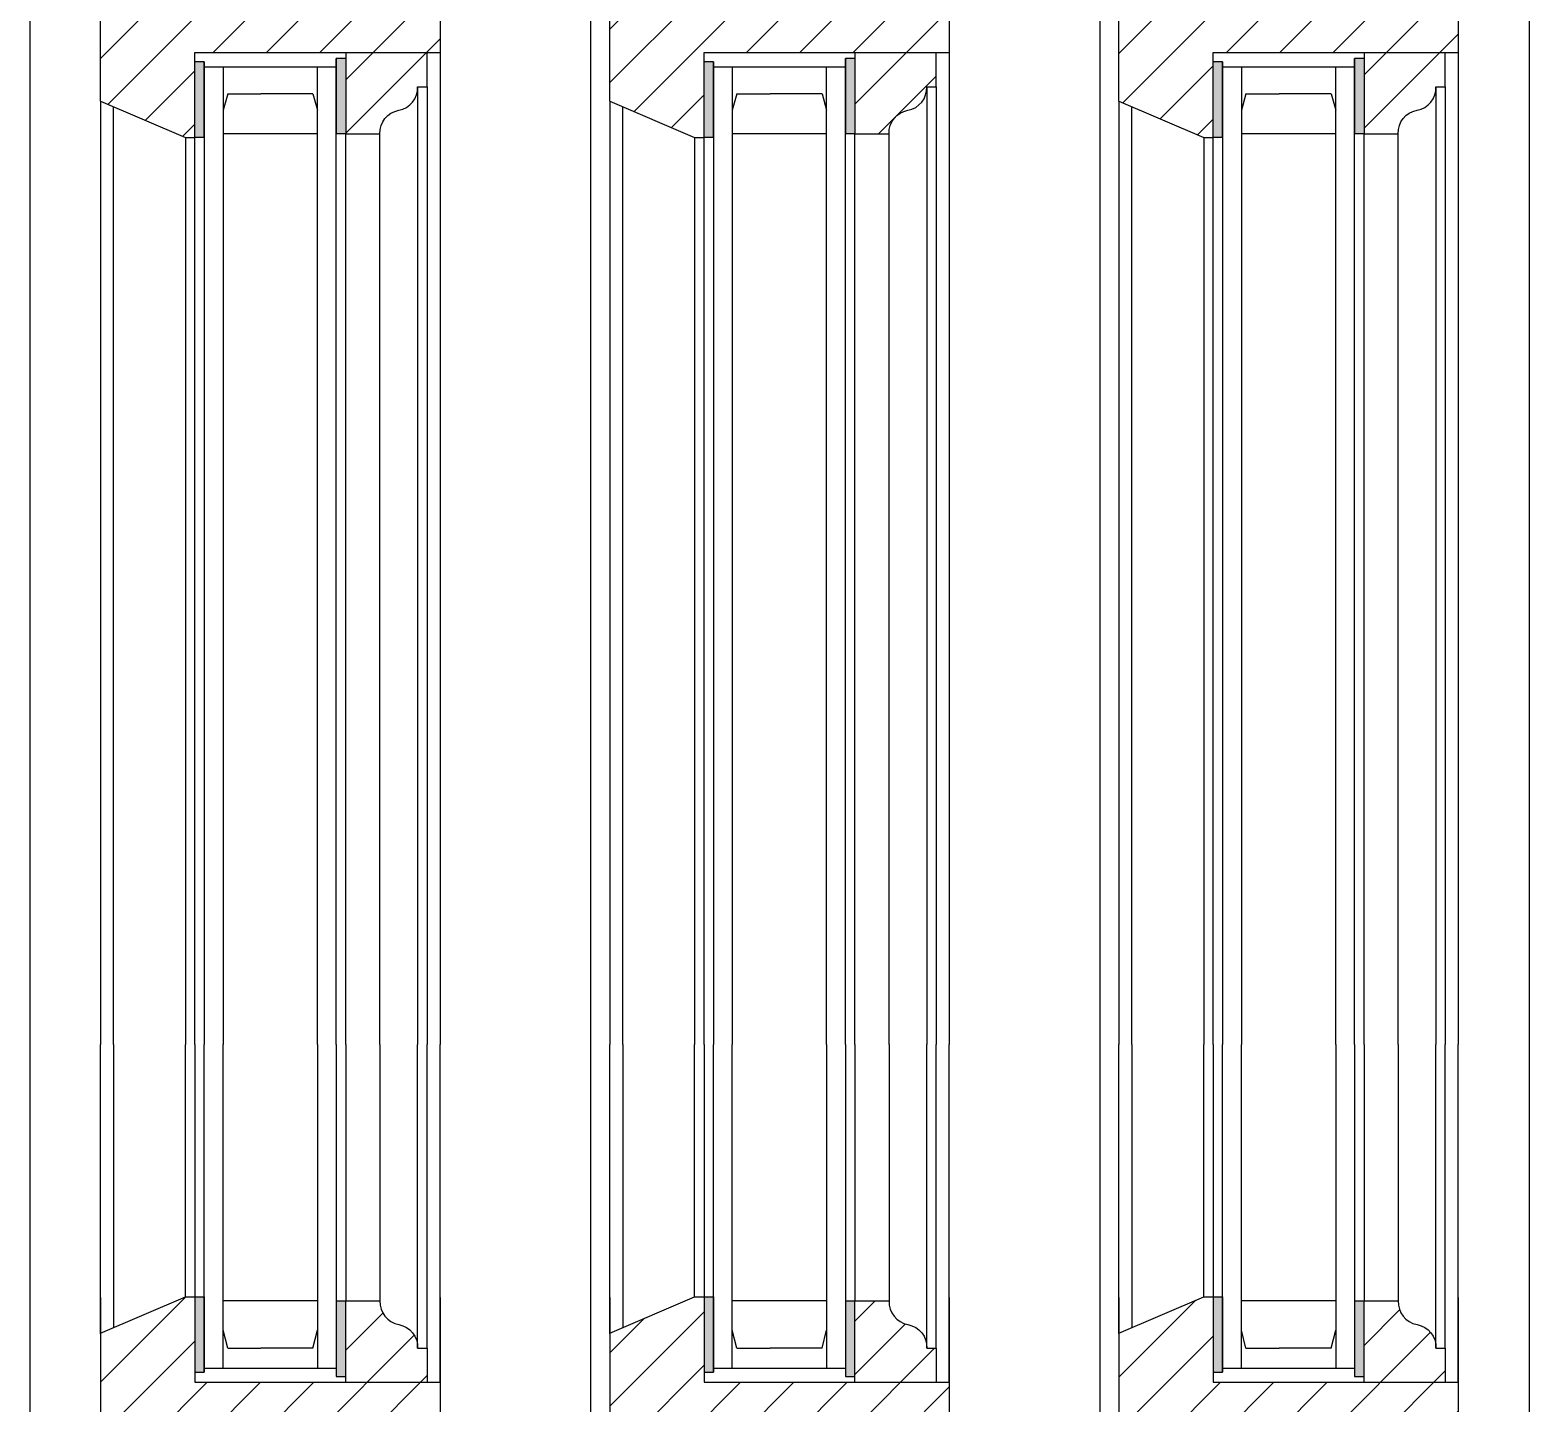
# Model space of a CAD drawing. Header units: inches. Extents: x 1985 to 11287, y 379 to 3234.
# Drawn here: x 7913.32 to 7923.26, y 1429.13 to 1438.23 of the extents above; entities that cross this region are included whole.
import ezdxf

# ---------------------------------------------------------------- set-up
doc = ezdxf.new("R2010")
doc.units = ezdxf.units.IN
doc.header["$MEASUREMENT"] = 0
for name, color, linetype in [('alum. sill 99', 1, 'CONTINUOUS'), ('glass 99', 6, 'CONTINUOUS'), ('glazing tape 99', 7, 'CONTINUOUS'), ('hatch 99', 1, 'CONTINUOUS'), ('wood detail 99', 7, 'CONTINUOUS')]:
    doc.layers.add(name, color=color, linetype=linetype)

msp = doc.modelspace()

# ---------------------------------------------------------------- hatches: boundary and pattern name
at = {"layer": 'alum. sill 99'}
h = msp.add_hatch(dxfattribs=at)
h.set_pattern_fill('ANSI31', color=256, scale=2, style=0)
h.paths.add_polyline_path([(7916.039828, 1428.991059), (7916.039828, 1429.265257), (7914.414828, 1429.265257), (7914.414828, 1429.832222), (7914.352328, 1429.832222), (7913.789828, 1429.59115), (7913.789828, 1428.308801), (7913.789828, 1422.457221), (7914.094828, 1422.457221), (7914.094828, 1422.611221), (7915.734828, 1422.611221), (7915.734828, 1422.457221), (7916.039828, 1422.457221)])
h.paths.add_polyline_path([(7915.953828, 1429.491772), (7915.891328, 1429.491772), (7915.891328, 1429.504894, 0.35078106), (7915.766328, 1429.648022, -0.3751999), (7915.641328, 1429.804272), (7915.414828, 1429.804272), (7915.414828, 1429.265257), (7915.953828, 1429.265257)], flags=17)
h.paths.add_polyline_path([(7919.41483, 1428.991059), (7919.41483, 1429.265257), (7917.78983, 1429.265257), (7917.78983, 1429.832222), (7917.72733, 1429.832222), (7917.16483, 1429.59115), (7917.16483, 1428.308801), (7917.16483, 1422.457221), (7917.46483, 1422.457221), (7917.53983, 1422.457221), (7917.53983, 1422.894721), (7917.66483, 1422.894721), (7917.66483, 1422.582221), (7917.85233, 1422.582221), (7917.85233, 1423.082221), (7917.91483, 1423.082221), (7917.91483, 1424.207221), (7918.66483, 1424.207221), (7918.66483, 1423.082221), (7918.72733, 1423.082221), (7918.72733, 1422.582221), (7918.91483, 1422.582221), (7918.91483, 1422.894721), (7919.03983, 1422.894721), (7919.03983, 1422.457221), (7919.11483, 1422.457221), (7919.41483, 1422.457221)])
h.paths.add_polyline_path([(7919.32883, 1429.491772), (7919.26633, 1429.491772), (7919.26633, 1429.504894, 0.35078106), (7919.14133, 1429.648022, -0.3751999), (7919.01633, 1429.804272), (7918.78983, 1429.804272), (7918.78983, 1429.265257), (7919.32883, 1429.265257)], flags=17)
h.paths.add_polyline_path([(7922.789832, 1428.991059), (7922.789832, 1429.265257), (7921.164832, 1429.265257), (7921.164832, 1429.832222), (7921.102332, 1429.832222), (7920.539832, 1429.59115), (7920.539832, 1428.308801), (7920.539832, 1422.457221), (7920.914832, 1422.457221), (7920.914832, 1422.894721), (7921.039832, 1422.894721), (7921.039832, 1422.582221), (7921.227332, 1422.582221), (7921.227332, 1423.082221), (7921.289832, 1423.082221), (7921.289832, 1424.207221), (7922.039832, 1424.207221), (7922.039832, 1423.082221), (7922.102332, 1423.082221), (7922.102332, 1422.582221), (7922.289832, 1422.582221), (7922.289832, 1422.894721), (7922.414832, 1422.894721), (7922.414832, 1422.457221), (7922.489832, 1422.457221), (7922.789832, 1422.457221)])
h.paths.add_polyline_path([(7922.703832, 1429.491772), (7922.641332, 1429.491772), (7922.641332, 1429.504894, 0.35078106), (7922.516332, 1429.648022, -0.3751999), (7922.391332, 1429.804272), (7922.164832, 1429.804272), (7922.164832, 1429.265257), (7922.703832, 1429.265257)], flags=17)
at = {"layer": 'glazing tape 99'}
h = msp.add_hatch(color=7, dxfattribs=at)
h.paths.add_polyline_path([(7915.352328, 1437.538658), (7915.414828, 1437.538658), (7915.414828, 1438.038658), (7915.352328, 1438.038658)])
h.paths.add_polyline_path([(7914.414828, 1437.515158), (7914.477328, 1437.515158), (7914.477328, 1438.015158), (7914.414828, 1438.015158)])
h = msp.add_hatch(color=7, dxfattribs=at)
h.paths.add_polyline_path([(7915.352328, 1437.538658), (7915.414828, 1437.538658), (7915.414828, 1438.038658), (7915.352328, 1438.038658)])
h.paths.add_polyline_path([(7914.414828, 1437.515158), (7914.477328, 1437.515158), (7914.477328, 1438.015158), (7914.414828, 1438.015158)])
h = msp.add_hatch(color=7, dxfattribs=at)
h.paths.add_polyline_path([(7918.72733, 1437.538658), (7918.78983, 1437.538658), (7918.78983, 1438.038658), (7918.72733, 1438.038658)])
h.paths.add_polyline_path([(7917.78983, 1437.515158), (7917.85233, 1437.515158), (7917.85233, 1438.015158), (7917.78983, 1438.015158)])
h = msp.add_hatch(color=7, dxfattribs=at)
h.paths.add_polyline_path([(7918.72733, 1437.538658), (7918.78983, 1437.538658), (7918.78983, 1438.038658), (7918.72733, 1438.038658)])
h.paths.add_polyline_path([(7917.78983, 1437.515158), (7917.85233, 1437.515158), (7917.85233, 1438.015158), (7917.78983, 1438.015158)])
h = msp.add_hatch(color=7, dxfattribs=at)
h.paths.add_polyline_path([(7922.102334, 1437.538658), (7922.164834, 1437.538658), (7922.164834, 1438.038658), (7922.102334, 1438.038658)])
h.paths.add_polyline_path([(7921.164834, 1437.515158), (7921.227334, 1437.515158), (7921.227334, 1438.015158), (7921.164834, 1438.015158)])
h = msp.add_hatch(color=7, dxfattribs=at)
h.paths.add_polyline_path([(7922.102334, 1437.538658), (7922.164834, 1437.538658), (7922.164834, 1438.038658), (7922.102334, 1438.038658)])
h.paths.add_polyline_path([(7921.164834, 1437.515158), (7921.227334, 1437.515158), (7921.227334, 1438.015158), (7921.164834, 1438.015158)])
h = msp.add_hatch(color=7, dxfattribs=at)
h.paths.add_polyline_path([(7915.352328, 1429.304272), (7915.414828, 1429.304272), (7915.414828, 1429.804272), (7915.352328, 1429.804272)])
h.paths.add_polyline_path([(7914.414828, 1429.332222), (7914.477328, 1429.332222), (7914.477328, 1429.832222), (7914.414828, 1429.832222)])
h = msp.add_hatch(color=7, dxfattribs=at)
h.paths.add_polyline_path([(7918.72733, 1429.304272), (7918.78983, 1429.304272), (7918.78983, 1429.804272), (7918.72733, 1429.804272)])
h.paths.add_polyline_path([(7917.78983, 1429.332222), (7917.85233, 1429.332222), (7917.85233, 1429.832222), (7917.78983, 1429.832222)])
h = msp.add_hatch(color=7, dxfattribs=at)
h.paths.add_polyline_path([(7922.102332, 1429.304272), (7922.164832, 1429.304272), (7922.164832, 1429.804272), (7922.102332, 1429.804272)])
h.paths.add_polyline_path([(7921.164832, 1429.332222), (7921.227332, 1429.332222), (7921.227332, 1429.832222), (7921.164832, 1429.832222)])
at = {"layer": 'hatch 99'}
h = msp.add_hatch(dxfattribs=at)
h.set_pattern_fill('ANSI31', color=256, scale=2, style=0)
h.set_pattern_definition([(45, (8458.89197, 822.07213), (-0.176776695, 0.176776695), [])])
h.paths.add_polyline_path([(7913.914828, 1441.494706), (7913.914828, 1441.683595), (7913.792328, 1441.683595), (7913.742034, 1441.706095), (7913.648138, 1441.706095), (7913.508432, 1441.768595), (7913.648138, 1441.831095), (7913.742034, 1441.831095), (7913.792328, 1441.853595), (7913.914828, 1441.853595), (7913.914828, 1442.137206), (7913.892328, 1442.137206), (7913.892328, 1442.606706), (7913.720328, 1442.606706), (7913.720328, 1442.452706), (7913.446578, 1442.452706), (7913.321578, 1442.327706), (7913.321578, 1440.606706), (7913.789828, 1440.606706), (7913.789828, 1441.324706)])
h.paths.add_polyline_path([(7914.477328, 1442.606706), (7914.062328, 1442.606706), (7914.062328, 1442.137206), (7914.039828, 1442.137206), (7914.039828, 1441.853595), (7914.477328, 1441.853595)])
h.paths.add_polyline_path([(7914.430016, 1441.577851, -0.23908478), (7914.477328, 1441.608807), (7914.477328, 1441.683595), (7914.039828, 1441.683595), (7914.039828, 1441.494706), (7914.164828, 1441.324706), (7914.432256, 1441.324706, -0.27186519)])
h.paths.add_polyline_path([(7916.039828, 1442.452706), (7915.352328, 1442.452706), (7915.352328, 1442.074706), (7915.352328, 1441.324706), (7916.039828, 1441.324706)])
h.paths.add_polyline_path([(7916.039828, 1441.324706), (7915.352328, 1441.324706), (7915.352328, 1440.827706), (7914.477328, 1440.827706), (7914.477328, 1440.949706), (7913.789828, 1440.949706), (7913.789828, 1437.756229), (7914.352328, 1437.515158), (7914.414828, 1437.515158), (7914.414828, 1438.077672), (7916.039828, 1438.077672)])
h.paths.add_polyline_path([(7915.891328, 1437.851158), (7915.953828, 1437.851158), (7915.953828, 1438.077672), (7915.414828, 1438.077672), (7915.414828, 1437.538658), (7915.641328, 1437.538658, -0.3751999), (7915.766328, 1437.694908, 0.3751999)], flags=17)
h.paths.add_polyline_path([(7919.41483, 1441.324706), (7919.03283, 1441.324706), (7919.03283, 1440.949706), (7918.96083, 1440.949706), (7918.91483, 1440.949706), (7918.91483, 1441.262206), (7918.78283, 1441.262206), (7918.72733, 1441.262206), (7918.72733, 1440.137206), (7917.85233, 1440.137206), (7917.85233, 1441.262206), (7917.66483, 1441.262206), (7917.66483, 1440.949706), (7917.42883, 1440.949706), (7917.42883, 1441.262206), (7917.29683, 1441.262206), (7917.16483, 1441.262206), (7917.16483, 1437.756229), (7917.72733, 1437.515158), (7917.78983, 1437.515158), (7917.78983, 1438.077672), (7919.41483, 1438.077672)])
h.paths.add_polyline_path([(7919.32883, 1438.077672), (7918.78983, 1438.077672), (7918.78983, 1437.538658), (7919.01633, 1437.538658, -0.3751999), (7919.14133, 1437.694908, 0.3751999), (7919.26633, 1437.851158), (7919.32883, 1437.851158)], flags=17)
h.paths.add_polyline_path([(7922.789834, 1441.324706), (7922.407834, 1441.324706), (7922.407834, 1440.949706), (7922.335834, 1440.949706), (7922.289834, 1440.949706), (7922.289834, 1441.262206), (7922.157834, 1441.262206), (7922.102334, 1441.262206), (7922.102334, 1440.137206), (7921.227334, 1440.137206), (7921.227334, 1441.262206), (7921.039834, 1441.262206), (7921.039834, 1440.949706), (7920.803834, 1440.949706), (7920.803834, 1441.262206), (7920.671834, 1441.262206), (7920.539834, 1441.262206), (7920.539834, 1437.756229), (7921.102334, 1437.515158), (7921.164834, 1437.515158), (7921.164834, 1438.077672), (7922.789834, 1438.077672)])
h.paths.add_polyline_path([(7922.703834, 1438.077672), (7922.164834, 1438.077672), (7922.164834, 1437.538658), (7922.391334, 1437.538658, -0.3751999), (7922.516334, 1437.694908, 0.3751999), (7922.641334, 1437.851158), (7922.703834, 1437.851158)], flags=17)

# ---------------------------------------------------------------- linework, layer by layer
at = {"layer": 'glass 99', "color": 6}
for p, q in [((7914.477328, 1438.015158), (7914.477328, 1431.503694)), ((7915.352328, 1431.503694), (7915.352328, 1438.038658)), ((7917.85233, 1438.015158), (7917.85233, 1431.503694)), ((7918.72733, 1431.503694), (7918.72733, 1438.038658)), ((7921.227332, 1438.015158), (7921.227332, 1431.503694)), ((7922.102332, 1431.503694), (7922.102332, 1438.038658)), ((7914.477328, 1437.983972), (7915.352328, 1437.983972)), ((7914.477328, 1437.983972), (7915.352328, 1437.983972)), ((7914.602328, 1437.983972), (7914.602328, 1431.503694)), ((7915.227328, 1431.503694), (7915.227328, 1437.983972)), ((7917.85233, 1437.983972), (7918.72733, 1437.983972)), ((7917.85233, 1437.983972), (7918.72733, 1437.983972)), ((7917.97733, 1437.983972), (7917.97733, 1431.503694)), ((7918.60233, 1431.503694), (7918.60233, 1437.983972)), ((7921.227334, 1437.983972), (7922.102334, 1437.983972)), ((7921.227334, 1437.983972), (7922.102334, 1437.983972)), ((7921.352332, 1437.983972), (7921.352332, 1431.503694)), ((7921.977332, 1431.503694), (7921.977332, 1437.983972)), ((7914.632319, 1437.803038), (7914.602328, 1437.695255)), ((7914.632319, 1437.803038), (7914.602328, 1437.695255)), ((7914.632319, 1437.803038), (7914.852328, 1437.803038)), ((7914.632319, 1437.803038), (7914.852328, 1437.803038)), ((7915.197337, 1437.803038), (7914.852328, 1437.803038)), ((7915.197337, 1437.803038), (7914.852328, 1437.803038)), ((7915.197337, 1437.803038), (7915.227328, 1437.695255)), ((7915.197337, 1437.803038), (7915.227328, 1437.695255)), ((7918.007321, 1437.803038), (7917.97733, 1437.695255)), ((7918.007321, 1437.803038), (7917.97733, 1437.695255)), ((7918.007321, 1437.803038), (7918.22733, 1437.803038)), ((7918.007321, 1437.803038), (7918.22733, 1437.803038)), ((7918.572339, 1437.803038), (7918.22733, 1437.803038)), ((7918.572339, 1437.803038), (7918.22733, 1437.803038)), ((7918.572339, 1437.803038), (7918.60233, 1437.695255)), ((7918.572339, 1437.803038), (7918.60233, 1437.695255)), ((7921.382325, 1437.803038), (7921.352334, 1437.695255)), ((7921.382325, 1437.803038), (7921.352334, 1437.695255)), ((7921.382325, 1437.803038), (7921.602334, 1437.803038)), ((7921.382325, 1437.803038), (7921.602334, 1437.803038)), ((7921.947342, 1437.803038), (7921.602334, 1437.803038)), ((7921.947342, 1437.803038), (7921.602334, 1437.803038)), ((7921.947342, 1437.803038), (7921.977334, 1437.695255)), ((7921.947342, 1437.803038), (7921.977334, 1437.695255)), ((7915.227328, 1437.538658), (7914.602328, 1437.538658)), ((7915.227328, 1437.538658), (7914.602328, 1437.538658)), ((7918.60233, 1437.538658), (7917.97733, 1437.538658)), ((7918.60233, 1437.538658), (7917.97733, 1437.538658)), ((7921.977334, 1437.538658), (7921.352334, 1437.538658)), ((7921.977334, 1437.538658), (7921.352334, 1437.538658)), ((7914.477328, 1429.332222), (7914.477328, 1431.503694)), ((7914.602328, 1429.358957), (7914.602328, 1431.503694)), ((7915.227328, 1431.503694), (7915.227328, 1429.358957)), ((7915.352328, 1431.503694), (7915.352328, 1429.304272)), ((7917.85233, 1429.332222), (7917.85233, 1431.503694)), ((7917.97733, 1429.358957), (7917.97733, 1431.503694)), ((7918.60233, 1431.503694), (7918.60233, 1429.358957)), ((7918.72733, 1431.503694), (7918.72733, 1429.304272)), ((7921.227332, 1429.332222), (7921.227332, 1431.503694)), ((7921.352332, 1429.358957), (7921.352332, 1431.503694)), ((7921.977332, 1431.503694), (7921.977332, 1429.358957)), ((7922.102332, 1431.503694), (7922.102332, 1429.304272)), ((7915.227328, 1429.804272), (7914.602328, 1429.804272)), ((7918.60233, 1429.804272), (7917.97733, 1429.804272)), ((7921.977332, 1429.804272), (7921.352332, 1429.804272)), ((7914.632319, 1429.491777), (7914.602328, 1429.61196)), ((7915.197337, 1429.491777), (7915.227328, 1429.61196)), ((7918.007321, 1429.491777), (7917.97733, 1429.61196)), ((7918.572339, 1429.491777), (7918.60233, 1429.61196)), ((7921.382323, 1429.491777), (7921.352332, 1429.61196)), ((7921.94734, 1429.491777), (7921.977332, 1429.61196)), ((7914.632319, 1429.491777), (7914.852328, 1429.491777)), ((7915.197337, 1429.491777), (7914.852328, 1429.491777)), ((7918.007321, 1429.491777), (7918.22733, 1429.491777)), ((7918.572339, 1429.491777), (7918.22733, 1429.491777)), ((7921.382323, 1429.491777), (7921.602332, 1429.491777)), ((7921.94734, 1429.491777), (7921.602332, 1429.491777)), ((7914.477328, 1429.358957), (7915.352328, 1429.358957)), ((7917.85233, 1429.358957), (7918.72733, 1429.358957)), ((7921.227332, 1429.358957), (7922.102332, 1429.358957))]:
    msp.add_line(p, q, dxfattribs=at)
at = {"layer": 'glazing tape 99'}
for p, q in [((7914.477328, 1438.015158), (7914.414828, 1438.015158)), ((7914.477328, 1438.015158), (7914.414828, 1438.015158)), ((7914.477328, 1437.515158), (7914.477328, 1438.015158)), ((7914.477328, 1437.515158), (7914.477328, 1438.015158)), ((7915.352328, 1438.038658), (7915.352328, 1437.538658)), ((7915.414828, 1438.038658), (7915.352328, 1438.038658)), ((7915.352328, 1438.038658), (7915.352328, 1437.538658)), ((7915.414828, 1438.038658), (7915.352328, 1438.038658)), ((7917.85233, 1438.015158), (7917.78983, 1438.015158)), ((7917.85233, 1438.015158), (7917.78983, 1438.015158)), ((7917.85233, 1437.515158), (7917.85233, 1438.015158)), ((7917.85233, 1437.515158), (7917.85233, 1438.015158)), ((7918.72733, 1438.038658), (7918.72733, 1437.538658)), ((7918.78983, 1438.038658), (7918.72733, 1438.038658)), ((7918.72733, 1438.038658), (7918.72733, 1437.538658)), ((7918.78983, 1438.038658), (7918.72733, 1438.038658)), ((7921.227334, 1438.015158), (7921.164834, 1438.015158)), ((7921.227334, 1438.015158), (7921.164834, 1438.015158)), ((7921.227334, 1437.515158), (7921.227334, 1438.015158)), ((7921.227334, 1437.515158), (7921.227334, 1438.015158)), ((7922.102334, 1438.038658), (7922.102334, 1437.538658)), ((7922.164834, 1438.038658), (7922.102334, 1438.038658)), ((7922.102334, 1438.038658), (7922.102334, 1437.538658)), ((7922.164834, 1438.038658), (7922.102334, 1438.038658)), ((7914.477328, 1437.515158), (7914.414828, 1437.515158)), ((7914.477328, 1437.515158), (7914.414828, 1437.515158)), ((7915.414828, 1437.538658), (7915.352328, 1437.538658)), ((7915.414828, 1437.538658), (7915.352328, 1437.538658)), ((7917.85233, 1437.515158), (7917.78983, 1437.515158)), ((7917.85233, 1437.515158), (7917.78983, 1437.515158)), ((7918.78983, 1437.538658), (7918.72733, 1437.538658)), ((7918.78983, 1437.538658), (7918.72733, 1437.538658)), ((7921.227334, 1437.515158), (7921.164834, 1437.515158)), ((7921.227334, 1437.515158), (7921.164834, 1437.515158)), ((7922.164834, 1437.538658), (7922.102334, 1437.538658)), ((7922.164834, 1437.538658), (7922.102334, 1437.538658)), ((7914.414828, 1429.832222), (7914.477328, 1429.832222)), ((7914.477328, 1429.832222), (7914.477328, 1429.332222)), ((7915.352328, 1429.804272), (7915.352328, 1429.304272)), ((7917.78983, 1429.832222), (7917.85233, 1429.832222)), ((7917.85233, 1429.832222), (7917.85233, 1429.332222)), ((7918.72733, 1429.804272), (7918.72733, 1429.304272)), ((7921.164832, 1429.832222), (7921.227332, 1429.832222)), ((7921.227332, 1429.832222), (7921.227332, 1429.332222)), ((7922.102332, 1429.804272), (7922.102332, 1429.304272)), ((7914.414828, 1429.332222), (7914.477328, 1429.332222)), ((7917.78983, 1429.332222), (7917.85233, 1429.332222)), ((7921.164832, 1429.332222), (7921.227332, 1429.332222))]:
    msp.add_line(p, q, dxfattribs=at)
at = {"layer": 'glazing tape 99', "color": 7}
for p, q in [((7915.352328, 1429.804272), (7915.414828, 1429.804272)), ((7918.72733, 1429.804272), (7918.78983, 1429.804272)), ((7922.102332, 1429.804272), (7922.164832, 1429.804272)), ((7915.352328, 1429.304272), (7915.414828, 1429.304272)), ((7918.72733, 1429.304272), (7918.78983, 1429.304272)), ((7922.102332, 1429.304272), (7922.164832, 1429.304272))]:
    msp.add_line(p, q, dxfattribs=at)
at = {"layer": 'wood detail 99'}
for p, q in [((7913.321578, 1444.077706), (7913.321578, 1421.14442)), ((7913.321578, 1444.077706), (7913.321578, 1436.382871)), ((7913.789828, 1437.756229), (7913.789828, 1441.324706)), ((7916.039828, 1441.324706), (7916.039828, 1438.077672)), ((7917.03983, 1422.457221), (7917.03983, 1441.324706)), ((7919.41483, 1441.324706), (7919.41483, 1438.077672)), ((7919.41483, 1441.324706), (7919.41483, 1438.077672)), ((7920.414834, 1422.457221), (7920.414834, 1441.324706)), ((7922.789834, 1441.324706), (7922.789834, 1438.077672)), ((7922.789834, 1441.324706), (7922.789834, 1438.077672)), ((7913.789828, 1437.756229), (7913.789828, 1441.262206)), ((7913.789828, 1437.756229), (7913.789828, 1441.262206)), ((7916.039828, 1441.262206), (7916.039828, 1438.077672)), ((7917.16483, 1437.756229), (7917.16483, 1441.262206)), ((7917.16483, 1437.756229), (7917.16483, 1441.262206)), ((7920.539834, 1437.756229), (7920.539834, 1441.262206)), ((7920.539834, 1437.756229), (7920.539834, 1441.262206)), ((7923.258584, 1440.824706), (7923.258584, 1422.457221)), ((7923.258584, 1440.824706), (7923.258584, 1436.382871)), ((7914.414828, 1437.515158), (7914.414828, 1438.077672)), ((7914.414828, 1437.515158), (7914.414828, 1438.077672)), ((7916.039828, 1438.077672), (7916.039828, 1431.503694)), ((7917.78983, 1437.515158), (7917.78983, 1438.077672)), ((7917.78983, 1437.515158), (7917.78983, 1438.077672)), ((7919.41483, 1438.077672), (7919.41483, 1431.503694)), ((7921.164834, 1437.515158), (7921.164834, 1438.077672)), ((7921.164834, 1437.515158), (7921.164834, 1438.077672)), ((7922.789832, 1438.077672), (7922.789832, 1431.503694)), ((7915.891328, 1437.851158), (7915.891328, 1431.503694)), ((7915.953828, 1437.851158), (7915.953828, 1431.503694)), ((7919.26633, 1437.851158), (7919.26633, 1431.503694)), ((7919.32883, 1437.851158), (7919.32883, 1431.503694)), ((7922.641332, 1437.851158), (7922.641332, 1431.503694)), ((7922.703832, 1437.851158), (7922.703832, 1431.503694)), ((7913.789828, 1437.756229), (7913.789828, 1431.503694)), ((7917.16483, 1437.756229), (7917.16483, 1431.503694)), ((7920.539832, 1437.756229), (7920.539832, 1431.503694)), ((7914.352328, 1437.515158), (7914.414828, 1437.515158)), ((7914.352328, 1437.515158), (7914.352328, 1431.503694)), ((7914.352328, 1437.515158), (7914.414828, 1437.515158)), ((7914.414828, 1431.503694), (7914.414828, 1437.515158)), ((7915.414828, 1431.503694), (7915.414828, 1437.538658)), ((7915.641328, 1431.503694), (7915.641328, 1437.538658)), ((7917.72733, 1437.515158), (7917.78983, 1437.515158)), ((7917.72733, 1437.515158), (7917.72733, 1431.503694)), ((7917.72733, 1437.515158), (7917.78983, 1437.515158)), ((7917.78983, 1431.503694), (7917.78983, 1437.515158)), ((7918.78983, 1431.503694), (7918.78983, 1437.538658)), ((7919.01633, 1431.503694), (7919.01633, 1437.538658)), ((7921.102332, 1437.515158), (7921.102332, 1431.503694)), ((7921.102334, 1437.515158), (7921.164834, 1437.515158)), ((7921.102334, 1437.515158), (7921.164834, 1437.515158)), ((7921.164832, 1431.503694), (7921.164832, 1437.515158)), ((7922.164832, 1431.503694), (7922.164832, 1437.538658)), ((7922.391332, 1431.503694), (7922.391332, 1437.538658)), ((7913.789828, 1429.5867), (7913.789828, 1431.503694)), ((7913.789828, 1431.140272), (7913.789828, 1431.503694)), ((7913.789828, 1429.59115), (7913.789828, 1431.503694)), ((7914.352328, 1429.832222), (7914.352328, 1431.503694)), ((7914.414828, 1431.503694), (7914.414828, 1429.827772)), ((7915.414828, 1431.503694), (7915.414828, 1429.804272)), ((7915.641328, 1431.503694), (7915.641328, 1429.804272)), ((7915.891328, 1429.491772), (7915.891328, 1431.503694)), ((7915.953828, 1429.491772), (7915.953828, 1431.503694)), ((7916.039828, 1431.140272), (7916.039828, 1431.503694)), ((7916.039828, 1429.265257), (7916.039828, 1431.503694)), ((7917.16483, 1429.5867), (7917.16483, 1431.503694)), ((7917.16483, 1431.140272), (7917.16483, 1431.503694)), ((7917.16483, 1429.59115), (7917.16483, 1431.503694)), ((7917.72733, 1429.832222), (7917.72733, 1431.503694)), ((7917.78983, 1431.503694), (7917.78983, 1429.827772)), ((7918.78983, 1431.503694), (7918.78983, 1429.804272)), ((7919.01633, 1431.503694), (7919.01633, 1429.804272)), ((7919.26633, 1429.491772), (7919.26633, 1431.503694)), ((7919.32883, 1429.491772), (7919.32883, 1431.503694)), ((7919.41483, 1431.140272), (7919.41483, 1431.503694)), ((7919.41483, 1429.265257), (7919.41483, 1431.503694)), ((7920.539832, 1429.5867), (7920.539832, 1431.503694)), ((7920.539832, 1431.140272), (7920.539832, 1431.503694)), ((7920.539832, 1429.59115), (7920.539832, 1431.503694)), ((7921.102332, 1429.832222), (7921.102332, 1431.503694)), ((7921.164832, 1431.503694), (7921.164832, 1429.827772)), ((7922.164832, 1431.503694), (7922.164832, 1429.804272)), ((7922.391332, 1431.503694), (7922.391332, 1429.804272)), ((7922.641332, 1429.491772), (7922.641332, 1431.503694)), ((7922.703832, 1429.491772), (7922.703832, 1431.503694)), ((7922.789832, 1431.140272), (7922.789832, 1431.503694)), ((7922.789832, 1429.265257), (7922.789832, 1431.503694)), ((7913.789828, 1429.827772), (7913.789828, 1428.308801)), ((7914.352328, 1429.832222), (7914.414828, 1429.832222)), ((7914.352328, 1429.832222), (7914.414828, 1429.832222)), ((7914.414828, 1429.832222), (7914.414828, 1429.265257)), ((7914.414828, 1429.832222), (7914.414828, 1429.265257)), ((7914.414828, 1429.832222), (7914.414828, 1429.265257)), ((7914.414828, 1429.827772), (7914.414828, 1429.265257)), ((7914.414828, 1429.827772), (7914.414828, 1429.265257)), ((7914.414828, 1429.827772), (7914.414828, 1429.265257)), ((7916.039828, 1429.827772), (7916.039828, 1428.308801)), ((7917.16483, 1429.827772), (7917.16483, 1428.308801)), ((7917.72733, 1429.832222), (7917.78983, 1429.832222)), ((7917.72733, 1429.832222), (7917.78983, 1429.832222)), ((7917.78983, 1429.832222), (7917.78983, 1429.265257)), ((7917.78983, 1429.832222), (7917.78983, 1429.265257)), ((7917.78983, 1429.832222), (7917.78983, 1429.265257)), ((7917.78983, 1429.827772), (7917.78983, 1429.265257)), ((7917.78983, 1429.827772), (7917.78983, 1429.265257)), ((7917.78983, 1429.827772), (7917.78983, 1429.265257)), ((7919.41483, 1429.827772), (7919.41483, 1428.308801)), ((7920.539832, 1429.827772), (7920.539832, 1428.308801)), ((7921.102332, 1429.832222), (7921.164832, 1429.832222)), ((7921.102332, 1429.832222), (7921.164832, 1429.832222)), ((7921.164832, 1429.832222), (7921.164832, 1429.265257)), ((7921.164832, 1429.832222), (7921.164832, 1429.265257)), ((7921.164832, 1429.832222), (7921.164832, 1429.265257)), ((7921.164832, 1429.827772), (7921.164832, 1429.265257)), ((7921.164832, 1429.827772), (7921.164832, 1429.265257)), ((7921.164832, 1429.827772), (7921.164832, 1429.265257)), ((7922.789832, 1429.827772), (7922.789832, 1428.308801))]:
    msp.add_line(p, q, dxfattribs=at)
at = {"layer": 'wood detail 99', "color": 7}
for p, q in [((7914.414828, 1438.077672), (7916.039828, 1438.077672)), ((7914.414828, 1438.077672), (7916.039828, 1438.077672)), ((7917.78983, 1438.077672), (7919.41483, 1438.077672)), ((7917.78983, 1438.077672), (7919.41483, 1438.077672)), ((7921.164834, 1438.077672), (7922.789834, 1438.077672)), ((7921.164834, 1438.077672), (7922.789834, 1438.077672)), ((7913.789828, 1437.756229), (7914.352328, 1437.515158)), ((7913.789828, 1437.756229), (7914.352328, 1437.515158)), ((7913.875828, 1431.503694), (7913.875828, 1437.719372)), ((7917.16483, 1437.756229), (7917.72733, 1437.515158)), ((7917.16483, 1437.756229), (7917.72733, 1437.515158)), ((7917.25083, 1431.503694), (7917.25083, 1437.719372)), ((7920.539834, 1437.756229), (7921.102334, 1437.515158)), ((7920.539834, 1437.756229), (7921.102334, 1437.515158)), ((7920.625832, 1431.503694), (7920.625832, 1437.719372)), ((7913.875828, 1431.503694), (7913.875828, 1429.628007)), ((7917.25083, 1431.503694), (7917.25083, 1429.628007)), ((7920.625832, 1431.503694), (7920.625832, 1429.628007)), ((7913.789828, 1429.59115), (7914.352328, 1429.832222)), ((7913.789828, 1429.59115), (7914.352328, 1429.832222)), ((7913.789828, 1429.59115), (7914.352328, 1429.832222)), ((7917.16483, 1429.59115), (7917.72733, 1429.832222)), ((7917.16483, 1429.59115), (7917.72733, 1429.832222)), ((7917.16483, 1429.59115), (7917.72733, 1429.832222)), ((7920.539832, 1429.59115), (7921.102332, 1429.832222)), ((7920.539832, 1429.59115), (7921.102332, 1429.832222)), ((7920.539832, 1429.59115), (7921.102332, 1429.832222)), ((7914.414828, 1429.265257), (7916.039828, 1429.265257)), ((7914.414828, 1429.265257), (7916.039828, 1429.265257)), ((7914.414828, 1429.265257), (7916.039828, 1429.265257)), ((7914.414828, 1429.265257), (7916.039828, 1429.265257)), ((7914.414828, 1429.265257), (7916.039828, 1429.265257)), ((7914.414828, 1429.265257), (7916.039828, 1429.265257)), ((7917.78983, 1429.265257), (7919.41483, 1429.265257)), ((7917.78983, 1429.265257), (7919.41483, 1429.265257)), ((7917.78983, 1429.265257), (7919.41483, 1429.265257)), ((7917.78983, 1429.265257), (7919.41483, 1429.265257)), ((7917.78983, 1429.265257), (7919.41483, 1429.265257)), ((7917.78983, 1429.265257), (7919.41483, 1429.265257)), ((7921.164832, 1429.265257), (7922.789832, 1429.265257)), ((7921.164832, 1429.265257), (7922.789832, 1429.265257)), ((7921.164832, 1429.265257), (7922.789832, 1429.265257)), ((7921.164832, 1429.265257), (7922.789832, 1429.265257)), ((7921.164832, 1429.265257), (7922.789832, 1429.265257)), ((7921.164832, 1429.265257), (7922.789832, 1429.265257))]:
    msp.add_line(p, q, dxfattribs=at)
for points in [[(7915.414828, 1438.077672), (7915.414828, 1437.538658), (7915.641328, 1437.538658, -0.3751999), (7915.766328, 1437.694908, 0.3751999), (7915.891328, 1437.851158), (7915.953828, 1437.851158), (7915.953828, 1438.077672)], [(7915.414828, 1438.077672), (7915.414828, 1437.538658), (7915.641328, 1437.538658, -0.3751999), (7915.766328, 1437.694908, 0.3751999), (7915.891328, 1437.851158), (7915.953828, 1437.851158), (7915.953828, 1438.077672)], [(7918.78983, 1438.077672), (7918.78983, 1437.538658), (7919.01633, 1437.538658, -0.3751999), (7919.14133, 1437.694908, 0.3751999), (7919.26633, 1437.851158), (7919.32883, 1437.851158), (7919.32883, 1438.077672)], [(7918.78983, 1438.077672), (7918.78983, 1437.538658), (7919.01633, 1437.538658, -0.3751999), (7919.14133, 1437.694908, 0.3751999), (7919.26633, 1437.851158), (7919.32883, 1437.851158), (7919.32883, 1438.077672)], [(7922.164834, 1438.077672), (7922.164834, 1437.538658), (7922.391334, 1437.538658, -0.3751999), (7922.516334, 1437.694908, 0.3751999), (7922.641334, 1437.851158), (7922.703834, 1437.851158), (7922.703834, 1438.077672)], [(7922.164834, 1438.077672), (7922.164834, 1437.538658), (7922.391334, 1437.538658, -0.3751999), (7922.516334, 1437.694908, 0.3751999), (7922.641334, 1437.851158), (7922.703834, 1437.851158), (7922.703834, 1438.077672)], [(7915.414828, 1429.265257), (7915.414828, 1429.804272), (7915.641328, 1429.804272, 0.3751999), (7915.766328, 1429.648022, -0.3751999), (7915.891328, 1429.491772), (7915.953828, 1429.491772), (7915.953828, 1429.265257)], [(7918.78983, 1429.265257), (7918.78983, 1429.804272), (7919.01633, 1429.804272, 0.3751999), (7919.14133, 1429.648022, -0.3751999), (7919.26633, 1429.491772), (7919.32883, 1429.491772), (7919.32883, 1429.265257)], [(7922.164832, 1429.265257), (7922.164832, 1429.804272), (7922.391332, 1429.804272, 0.3751999), (7922.516332, 1429.648022, -0.3751999), (7922.641332, 1429.491772), (7922.703832, 1429.491772), (7922.703832, 1429.265257)]]:
    msp.add_lwpolyline(points, format="xyb", dxfattribs=at)

doc.saveas('drawing.dxf')
